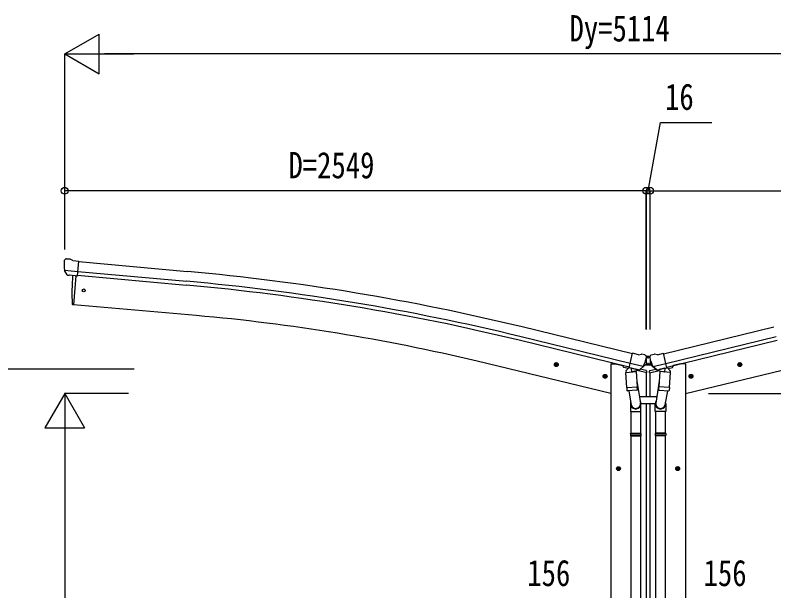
# Model space of a CAD drawing. Units: millimetres, scale not verified. Extents: x -14718 to 14718, y -10395 to 10395.
# Drawn here: x -10415 to -7090, y -3504 to -979 of the extents above; entities that cross this region are included whole.
import ezdxf
from ezdxf.enums import TextEntityAlignment as Align

# ---------------------------------------------------------------- set-up
doc = ezdxf.new("R2010")
doc.units = ezdxf.units.MM
doc.header["$LTSCALE"] = 50
for name, color, linetype in [('0-4_YKK_13', 4, 'Continuous'), ('0-5_YKK_A1', 4, 'Continuous'), ('0-6_YKK_D', 6, 'Continuous')]:
    doc.layers.add(name, color=color, linetype=linetype)
doc.styles.add('ＭＳ ゴシック', font='')
doc.styles.get('ＭＳ ゴシック').set_extended_font_data('MS Gothic')

msp = doc.modelspace()

# ---------------------------------------------------------------- linework, layer by layer
at = {"layer": '0-4_YKK_13'}
for p, q in [((-10199.79, -2054.75), (-10199.9, -2056.09)), ((-10198.72, -2052.71), (-10193.24, -2048.11)), ((-10189.59, -2046.95), (-10175.92, -2048.15)), ((-10162.97, -2055.31), (-10174.69, -2048.54)), ((-10162.97, -2055.31), (-10136.4, -2057.63)), ((-10142.06, -2122.29), (-10136.4, -2057.63)), ((-10199.26, -2097.6), (-10140.35, -2102.75)), ((-10188.01, -2117.08), (-10198.95, -2098.14)), ((-10185.62, -2118.48), (-10177.92, -2119.15)), ((-10149.03, -2121.68), (-10160.19, -2249.29)), ((-10152.02, -2121.42), (-10142.06, -2122.29)), ((-10160.19, -2249.29), (-10162.25, -2249.03)), ((-7683.32, -2468.17), (-7709.26, -2461.95)), ((-7683.32, -2468.17), (-7670.07, -2465.48)), ((-7655.58, -2468.66), (-7668.77, -2465.5)), ((-7652.49, -2470.91), (-7648.63, -2477.21)), ((-7649.93, -2486.2), (-7649.91, -2485.99)), ((-7649.93, -2486.2), (-7649.93, -2509.7)), ((-7648.86, -2476.82), (-7648.68, -2475.2)), ((-7634.18, -2475.2), (-7648.68, -2475.2)), ((-7648.27, -2479.49), (-7648.54, -2480.64)), ((-7640.17, -2479.92), (-7639.33, -2479.92)), ((-7634.59, -2479.49), (-7634.32, -2480.64)), ((-7630.37, -2470.91), (-7634.23, -2477.21)), ((-7634, -2476.82), (-7634.18, -2475.2)), ((-7632.93, -2486.2), (-7632.95, -2485.99)), ((-7632.93, -2486.2), (-7632.93, -2509.7)), ((-7627.28, -2468.66), (-7614.09, -2465.5)), ((-7599.54, -2468.17), (-7612.8, -2465.48)), ((-7599.54, -2468.17), (-7573.6, -2461.95)), ((-8033.94, -2513.68), (-8053.38, -2509.01)), ((-8050.96, -2509.6), (-8045.79, -2504.15)), ((-8048.83, -2516.79), (-8050.96, -2509.6)), ((-8045.99, -2521.07), (-8041.33, -2501.62)), ((-8045.79, -2504.15), (-8038.49, -2505.9)), ((-8038.49, -2505.9), (-8036.36, -2513.1)), ((-7751.7, -2515.46), (-7751.7, -2518.78)), ((-7728.97, -2528.17), (-7747.86, -2523.64)), ((-7724.98, -2523.58), (-7738.29, -2538.9)), ((-7724.04, -2523.52), (-7724.98, -2523.58)), ((-7720.95, -2525.99), (-7722.48, -2525.62)), ((-7684.25, -2534.8), (-7720.95, -2525.99)), ((-7662.32, -2519.79), (-7719.83, -2505.99)), ((-7679.17, -2534.7), (-7662.8, -2520.21)), ((-7675.98, -2532.32), (-7654.93, -2513.7)), ((-7661.1, -2517.15), (-7655.92, -2512.58)), ((-7654.93, -2512.2), (-7648.47, -2512.2)), ((-7627.93, -2513.7), (-7654.93, -2513.7)), ((-7648.18, -2512.7), (-7649.93, -2509.7)), ((-7648.18, -2512.7), (-7634.68, -2512.7)), ((-7640.17, -2508.62), (-7639.33, -2508.62)), ((-7634.68, -2512.7), (-7632.93, -2509.7)), ((-7634.39, -2512.2), (-7627.93, -2512.2)), ((-7606.88, -2532.32), (-7627.93, -2513.7)), ((-7621.76, -2517.15), (-7626.94, -2512.58)), ((-7620.54, -2519.79), (-7563.03, -2505.99)), ((-7603.69, -2534.7), (-7620.06, -2520.21)), ((-7598.61, -2534.8), (-7561.91, -2525.99)), ((-7561.91, -2525.99), (-7560.38, -2525.62)), ((-7558.82, -2523.52), (-7557.88, -2523.58)), ((-7557.88, -2523.58), (-7544.57, -2538.9)), ((-7553.89, -2528.17), (-7535, -2523.64)), ((-7531.16, -2515.46), (-7531.16, -2518.78)), ((-7248.92, -2513.68), (-7229.48, -2509.01)), ((-7244.37, -2505.9), (-7246.5, -2513.1)), ((-7237.07, -2504.15), (-7244.37, -2505.9)), ((-7236.87, -2521.07), (-7241.53, -2501.62)), ((-7231.9, -2509.6), (-7237.07, -2504.15)), ((-7234.03, -2516.79), (-7231.9, -2509.6)), ((-7837.04, -2560.95), (-7831.87, -2555.51)), ((-7832.07, -2572.43), (-7827.4, -2552.98)), ((-7831.87, -2555.51), (-7824.57, -2557.26)), ((-7824.57, -2557.26), (-7822.44, -2564.46)), ((-7739.4, -2545.35), (-7693.71, -2542.15)), ((-7734.72, -2612.19), (-7739.4, -2545.35)), ((-7738.29, -2538.9), (-7737.85, -2545.24)), ((-7715, -2527.81), (-7713.98, -2542.42)), ((-7686.79, -2536.81), (-7712.61, -2543.24)), ((-7695.49, -2538.97), (-7695.26, -2542.26)), ((-7693.71, -2542.15), (-7689.04, -2608.99)), ((-7647.14, -2547.82), (-7689.85, -2537.57)), ((-7681.88, -2535.27), (-7689.4, -2533.47)), ((-7686.09, -2535.03), (-7686.04, -2535.77)), ((-7682.72, -2535.17), (-7684.25, -2534.8)), ((-7649.44, -2538.01), (-7675.38, -2531.79)), ((-7647.14, -2547.82), (-7647.14, -2540.93)), ((-7635.72, -2547.82), (-7593.01, -2537.57)), ((-7635.72, -2547.82), (-7635.72, -2540.93)), ((-7633.42, -2538.01), (-7607.48, -2531.79)), ((-7600.98, -2535.27), (-7593.46, -2533.47)), ((-7600.14, -2535.17), (-7598.61, -2534.8)), ((-7596.77, -2535.03), (-7596.82, -2535.77)), ((-7596.07, -2536.81), (-7570.25, -2543.24)), ((-7589.15, -2542.15), (-7593.82, -2608.99)), ((-7543.46, -2545.35), (-7589.15, -2542.15)), ((-7587.37, -2538.97), (-7587.6, -2542.26)), ((-7567.86, -2527.81), (-7568.88, -2542.42)), ((-7548.14, -2612.19), (-7543.46, -2545.35)), ((-7544.57, -2538.9), (-7545.01, -2545.24)), ((-7458.29, -2557.26), (-7460.42, -2564.46)), ((-7450.99, -2555.51), (-7458.29, -2557.26)), ((-7450.79, -2572.43), (-7455.46, -2552.98)), ((-7445.82, -2560.95), (-7450.99, -2555.51)), ((-7820.02, -2565.04), (-7839.46, -2560.37)), ((-7834.91, -2568.15), (-7837.04, -2560.95)), ((-7690.77, -2584.22), (-7674.85, -2680.4)), ((-7592.09, -2584.22), (-7608.01, -2680.4)), ((-7462.85, -2565.04), (-7443.4, -2560.37)), ((-7447.95, -2568.15), (-7445.82, -2560.95)), ((-7734.72, -2612.19), (-7689.04, -2608.99)), ((-7734.71, -2612.19), (-7733.82, -2624.88)), ((-7690.02, -2623.6), (-7731.72, -2626.51)), ((-7726.29, -2626.13), (-7715.56, -2689.72)), ((-7688.18, -2621.46), (-7689.05, -2608.99)), ((-7688.57, -2622.82), (-7688.57, -2622.82)), ((-7594.68, -2621.46), (-7593.81, -2608.99)), ((-7594.29, -2622.82), (-7594.29, -2622.82)), ((-7548.14, -2612.19), (-7593.82, -2608.99)), ((-7592.84, -2623.6), (-7551.14, -2626.51)), ((-7556.57, -2626.13), (-7567.3, -2689.72)), ((-7548.15, -2612.19), (-7549.04, -2624.88)), ((-7603.41, -2652.62), (-7679.45, -2652.62)), ((-7718.7, -2682.9), (-7718.7, -2717.56)), ((-7672.71, -2682.62), (-7610.15, -2682.62)), ((-7672.7, -2717.56), (-7672.7, -2683.2)), ((-7610.16, -2717.56), (-7610.16, -2683.2)), ((-7564.16, -2682.9), (-7564.16, -2717.56)), ((-7718.7, -2717.56), (-7672.7, -2717.56)), ((-7716.7, -2717.56), (-7716.7, -2811.56)), ((-7674.7, -2717.56), (-7674.7, -2811.56)), ((-7564.16, -2717.56), (-7610.16, -2717.56)), ((-7608.16, -2717.56), (-7608.16, -2811.56)), ((-7566.16, -2717.56), (-7566.16, -2811.56)), ((-7718.7, -2813.56), (-7717.7, -2811.56)), ((-7718.7, -2813.56), (-7672.7, -2813.56)), ((-7718.7, -2813.56), (-7718.7, -2821.56)), ((-7718.7, -2821.56), (-7672.7, -2821.56)), ((-7718.7, -2821.56), (-7717.7, -2823.56)), ((-7717.7, -2811.56), (-7673.7, -2811.56)), ((-7717.7, -2823.56), (-7673.7, -2823.56)), ((-7716.7, -2823.56), (-7716.7, -3767.74)), ((-7674.7, -2823.56), (-7674.7, -3767.74)), ((-7672.7, -2813.56), (-7673.7, -2811.56)), ((-7610.16, -2813.56), (-7609.16, -2811.56)), ((-7564.16, -2813.56), (-7610.16, -2813.56)), ((-7564.16, -2821.56), (-7610.16, -2821.56)), ((-7565.16, -2811.56), (-7609.16, -2811.56)), ((-7565.16, -2823.56), (-7609.16, -2823.56)), ((-7608.16, -2823.56), (-7608.16, -3767.74)), ((-7566.16, -2823.56), (-7566.16, -3767.74)), ((-7564.16, -2813.56), (-7565.16, -2811.56)), ((-7564.16, -2821.56), (-7565.16, -2823.56)), ((-7564.16, -2813.56), (-7564.16, -2821.56)), ((-7771.2, -2977.62), (-7771.2, -2957.62)), ((-7511.66, -2977.62), (-7511.66, -2957.62)), ((-7781.2, -2967.62), (-7761.2, -2967.62)), ((-7777.7, -2963.87), (-7771.2, -2960.11)), ((-7771.2, -2960.11), (-7764.7, -2963.87)), ((-7764.7, -2971.37), (-7771.2, -2975.12)), ((-7764.7, -2963.87), (-7764.7, -2971.37)), ((-7501.66, -2967.62), (-7521.66, -2967.62)), ((-7511.66, -2960.11), (-7518.16, -2963.87)), ((-7518.16, -2963.87), (-7518.16, -2971.37)), ((-7518.16, -2971.37), (-7511.66, -2975.12)), ((-7505.16, -2963.87), (-7511.66, -2960.11))]:
    msp.add_line(p, q, dxfattribs=at)
for points in [[(-10199.34, -2096.96), (-10199.05, -2097.95), (-10198.95, -2098.14)], [(-10152.02, -2121.42), (-10152.29, -2121.49), (-10177.66, -2119.27), (-10177.92, -2119.15)], [(-7714.68, -2527.4), (-7724.41, -2525.06), (-7709.26, -2461.95)], [(-7642.69, -2479.08), (-7643.53, -2479.08), (-7643.53, -2479.92), (-7642.69, -2479.92)], [(-7641.01, -2478.24), (-7641.01, -2477.4), (-7641.85, -2477.4), (-7641.85, -2478.24)], [(-7641.85, -2480.76), (-7641.85, -2481.6), (-7641.01, -2481.6), (-7641.01, -2480.76)], [(-7639.33, -2479.92), (-7639.33, -2479.08), (-7640.17, -2479.08)], [(-7568.18, -2527.4), (-7558.45, -2525.06), (-7573.6, -2461.95)], [(-8036.36, -2513.1), (-8041.53, -2518.54), (-8048.83, -2516.79)], [(-7662.05, -2519.22), (-7662.64, -2520.06), (-7662.8, -2520.21)], [(-7642.69, -2507.78), (-7643.53, -2507.78), (-7643.53, -2508.62), (-7642.69, -2508.62)], [(-7641.01, -2506.94), (-7641.01, -2506.1), (-7641.85, -2506.1), (-7641.85, -2506.94)], [(-7641.85, -2509.46), (-7641.85, -2510.3), (-7641.01, -2510.3), (-7641.01, -2509.46)], [(-7639.33, -2508.62), (-7639.33, -2507.78), (-7640.17, -2507.78)], [(-7620.81, -2519.22), (-7620.22, -2520.06), (-7620.06, -2520.21)], [(-7246.5, -2513.1), (-7241.33, -2518.54), (-7234.03, -2516.79)], [(-7714.68, -2527.4), (-7714.45, -2527.55), (-7689.68, -2533.49), (-7689.4, -2533.47)], [(-7568.18, -2527.4), (-7568.41, -2527.55), (-7593.18, -2533.49), (-7593.46, -2533.47)], [(-7822.44, -2564.46), (-7827.61, -2569.9), (-7834.91, -2568.15)], [(-7460.42, -2564.46), (-7455.25, -2569.9), (-7447.95, -2568.15)], [(-7672.7, -2813.56), (-7672.7, -2821.56), (-7673.7, -2823.56)], [(-7610.16, -2813.56), (-7610.16, -2821.56), (-7609.16, -2823.56)], [(-7771.2, -2975.12), (-7777.7, -2971.37), (-7777.7, -2963.87)], [(-7511.66, -2975.12), (-7505.16, -2971.37), (-7505.16, -2963.87)]]:
    msp.add_lwpolyline(points, dxfattribs=at)
for centre, radius in [((-10114.51, -2186.03), 6.5), ((-7641.43, -2479.5), 3.5), ((-8043.66, -2511.35), 8.5), ((-8043.66, -2511.35), 7.7), ((-8043.66, -2511.35), 6.5), ((-7641.43, -2508.2), 3.5), ((-7239.2, -2511.35), 8.5), ((-7239.2, -2511.35), 7.7), ((-7239.2, -2511.35), 6.5), ((-7829.74, -2562.71), 8.5), ((-7829.74, -2562.71), 7.7), ((-7829.74, -2562.71), 6.5), ((-7453.12, -2562.71), 8.5), ((-7453.12, -2562.71), 7.7), ((-7453.12, -2562.71), 6.5), ((-7771.2, -2967.62), 8.5), ((-7511.66, -2967.62), 8.5), ((-7771.2, -2967.62), 7.7), ((-7771.2, -2967.62), 6.5), ((-7511.66, -2967.62), 7.7), ((-7511.66, -2967.62), 6.5)]:
    msp.add_circle(centre, radius, dxfattribs=at)
for centre, radius, start, end in [((-9998.28, -2073.73), 202.4, 175, 186.5915), ((-10190.03, -2051.94), 5, 85.00648, 129.99352), ((-10176.19, -2051.14), 3, 60, 85), ((-9266.43, -2193.47), 900, 175.35014, 183.36081), ((-10161.89, -2246.06), 3, 183.36081, 263), ((-7669.47, -2468.42), 3, 76.5, 101.5), ((-7845.35, -2433.39), 202.4, 334.90875, 346.5), ((-7656.75, -2473.53), 5, 31.5, 76.5), ((-7642.69, -2478.24), 0.84, 270, 0), ((-7642.69, -2480.76), 0.84, 0, 90), ((-7640.17, -2478.24), 0.84, 180, 270), ((-7640.17, -2480.76), 0.84, 90, 180), ((-7437.51, -2433.39), 202.4, 193.5, 205.09125), ((-7626.11, -2473.53), 5, 103.5, 148.5), ((-7613.39, -2468.42), 3, 78.5, 103.5), ((-7746.7, -2518.78), 5, 180, 256.5), ((-7722.37, -2525.13), 0.5, 221.23754, 256.5), ((-7654.93, -2513.7), 1.5, 90, 131.5), ((-7642.69, -2506.94), 0.84, 270, 0), ((-7642.69, -2509.46), 0.84, 0, 90), ((-7640.17, -2506.94), 0.84, 180, 270), ((-7640.17, -2509.46), 0.84, 90, 180), ((-7627.93, -2513.7), 1.5, 48.5, 90), ((-7560.49, -2525.13), 0.5, 283.5, 318.76246), ((-7536.16, -2518.78), 5, 283.5, 0), ((-7715.6, -2527.89), 0.604, 7.79405, 79.40158), ((-7712.96, -2542.27), 1.03, 188.03431, 289.96103), ((-7687.03, -2535.84), 1, 284, 4), ((-7685.59, -2534.99), 0.5, 76.5, 184), ((-7682.6, -2534.68), 0.5, 256.5, 291.76246), ((-7676.97, -2531.2), 1.5, 272.57257, 311.5), ((-7650.14, -2540.93), 3, 0, 76.5), ((-7632.72, -2540.93), 3, 103.5, 180), ((-7605.89, -2531.2), 1.5, 228.5, 267.42743), ((-7600.26, -2534.68), 0.5, 248.23754, 283.5), ((-7597.27, -2534.99), 0.5, 356, 103.5), ((-7595.83, -2535.84), 1, 176, 256), ((-7569.9, -2542.27), 1.03, 250.03897, 351.96569), ((-7567.26, -2527.89), 0.604, 100.59842, 172.20595), ((-7731.86, -2624.52), 2, 190.53157, 274), ((-7690.16, -2621.6), 2, 274, 322.59038), ((-7690.12, -2621.63), 1.95, 322.52234, 4.95983), ((-7592.74, -2621.63), 1.95, 175.04017, 217.47766), ((-7592.7, -2621.6), 2, 217.40962, 266), ((-7551, -2624.52), 2, 266, 349.46843), ((-7702.7, -2683.2), 30, 0, 2.54858), ((-7580.16, -2683.2), 30, 177.45142, 180)]:
    msp.add_arc(centre, radius, start, end, dxfattribs=at)
for centre, major_axis, ratio, start_param, end_param in [((-10196.79, -2055), (-2.71, -1.31), 0.997474, 4.9606201, 5.7465286), ((-10204.11, -2050.7), (15.35, 3.44), 0.101033, 0.3078116, 0.3080427), ((-10185.41, -2115.57), (-1.62, -2.54), 0.997631, 5.8041905, 6.6006116), ((-10185.29, -2115.38), (3.5, 2.17), 0.650902, 4.0958226, 4.1686332), ((-10185.36, -2115.49), (-1.62, -2.54), 0.997631, 0.3902369, 0.4789948), ((-7651.19, -2478.77), (1.57, -2.57), 0.99628, 0.7835347, 1.5707963), ((-7631.67, -2478.77), (-1.57, -2.57), 0.99628, 4.712389, 5.4996506), ((-7681.19, -2532.35), (0.73, -2.92), 0.997631, 5.8041905, 5.8929484), ((-7681.22, -2532.22), (-2.63, 3.16), 0.650902, 2.1145521, 2.1873627), ((-7681.16, -2532.45), (0.73, -2.92), 0.997631, 5.965759, 6.7621801), ((-7601.7, -2532.45), (-0.73, -2.92), 0.997631, 5.8041905, 6.6006116), ((-7601.64, -2532.22), (2.63, 3.16), 0.650902, 4.0958226, 4.1686332), ((-7601.67, -2532.35), (-0.73, -2.92), 0.997631, 0.3902369, 0.4789948), ((-7695.7, -2682.9), (-23, 0), 0.996195, 6.0000678, 10.0103449), ((-7695.7, -2682.9), (-21, 0), 0.996195, 0.3319459, 3.3482706), ((-7587.16, -2682.9), (23, 0), 0.996195, 2.5560258, 6.5663028), ((-7587.16, -2682.9), (21, 0), 0.996195, 2.9349147, 5.9512394)]:
    msp.add_ellipse(centre, major_axis=major_axis, ratio=ratio, start_param=start_param, end_param=end_param, dxfattribs=at)
at = {"layer": '0-5_YKK_A1'}
for p, q in [((-10136.58, -2059.7), (-9659.27, -2102.97)), ((-10149.03, -2121.68), (-10160.19, -2249.29)), ((-10141.81, -2119.47), (-9664.68, -2162.73)), ((-10140.34, -2102.69), (-9663.16, -2145.96)), ((-9622.25, -2296.35), (-10160.19, -2249.29)), ((-7709.73, -2463.91), (-8192.6, -2346.43)), ((-7573.13, -2463.91), (-7090.26, -2346.43)), ((-7719.8, -2505.88), (-8202.8, -2388.36)), ((-7563.06, -2505.88), (-7080.06, -2388.36)), ((-7723.73, -2522.25), (-8206.79, -2404.73)), ((-7559.13, -2522.25), (-7076.07, -2404.73)), ((-7805.2, -2637.5), (-8390.88, -2496.89)), ((-7805.2, -2507.5), (-7785.2, -2507.5)), ((-7805.2, -2507.5), (-7805.2, -5387.5)), ((-7785.2, -2507.5), (-7751.7, -2515.54)), ((-7497.66, -2507.5), (-7531.16, -2515.54)), ((-7477.66, -2507.5), (-7497.66, -2507.5)), ((-7477.66, -2637.5), (-6891.98, -2496.89)), ((-7477.66, -2507.5), (-7477.66, -5387.5)), ((-7649.7, -2547.21), (-7649.7, -2652.62)), ((-7633.16, -2547.21), (-7633.16, -2652.62)), ((-7649.7, -2682.62), (-7649.7, -5387.5)), ((-7633.16, -2682.62), (-7633.16, -5387.5))]:
    msp.add_line(p, q, dxfattribs=at)
for centre, radius, start, end in [((-10563.97, -12092.9), 10030.81, 76.32536, 84.82535), ((-10563.97, -12092.9), 9987.65, 76.32536, 84.82535), ((-10563.97, -12092.9), 9970.81, 76.32536, 84.82535), ((-10355.87, -10681.67), 8417.35, 76.5, 84.99999)]:
    msp.add_arc(centre, radius, start, end, dxfattribs=at)
at = {"layer": '0-6_YKK_D'}
for p, q in [((-10198.27, -1148.95), (-10046.72, -1061.45)), ((-10046.72, -1236.45), (-10046.72, -1061.45)), ((-10198.27, -2006.13), (-10198.27, -1147.95)), ((-10198.27, -1148.95), (-10046.72, -1236.45)), ((-10198.27, -1148.95), (-9895.17, -1148.95)), ((-5259.58, -1148.95), (-10023.27, -1148.95)), ((-10198.27, -2006.13), (-10198.27, -1747.95)), ((-7649.2, -1748.95), (-10198.27, -1748.95)), ((-7648.95, -1748.95), (-7708.45, -1748.95)), ((-7649.2, -2357.65), (-7649.2, -1747.95)), ((-7648.95, -2357.65), (-7648.95, -1747.95)), ((-7648.95, -1748.95), (-7632.95, -1748.95)), ((-7648.95, -1748.95), (-7632.95, -1748.95)), ((-7632.95, -2357.65), (-7632.95, -1747.95)), ((-7632.95, -1748.95), (-7573.45, -1748.95)), ((-7632.69, -2357.65), (-7632.69, -1747.95)), ((-7632.69, -1748.95), (-5083.62, -1748.95)), ((-9893.87, -2531.09), (-10999.27, -2531.09)), ((-10198.27, -2637.5), (-10285.77, -2789.05)), ((-9918.87, -2637.5), (-10199.27, -2637.5)), ((-10198.27, -2637.5), (-10110.77, -2789.05)), ((-10198.27, -2637.5), (-10198.27, -2940.61)), ((-7376.66, -2637.5), (-6989.8, -2637.5)), ((-10285.77, -2789.05), (-10110.77, -2789.05)), ((-10198.27, -2812.5), (-10198.27, -4662.5))]:
    msp.add_line(p, q, dxfattribs=at)
msp.add_lwpolyline([(-7640.95, -1748.95), (-7587.05, -1448.95), (-7362.25, -1448.95)], dxfattribs=at)
for centre in [(-10198.27, -1748.95), (-7649.2, -1748.95), (-7632.69, -1748.95)]:
    msp.add_circle(centre, 14.88, dxfattribs=at)

# ---------------------------------------------------------------- texts
at = {"layer": '0-6_YKK_D', "style": 'ＭＳ ゴシック', "width": 0.8}
for s, p in [('Dy=5114', (-7985.83, -1128.95)), ('16', (-7567.05, -1428.95)), ('D=2549', (-9217.74, -1728.95)), ('156', (-8170.77, -3517.5)), ('156', (-7398.16, -3517.5))]:
    msp.add_text(s, height=115.5, dxfattribs=at).set_placement(p, align=Align.BOTTOM_LEFT)

doc.saveas('drawing.dxf')
